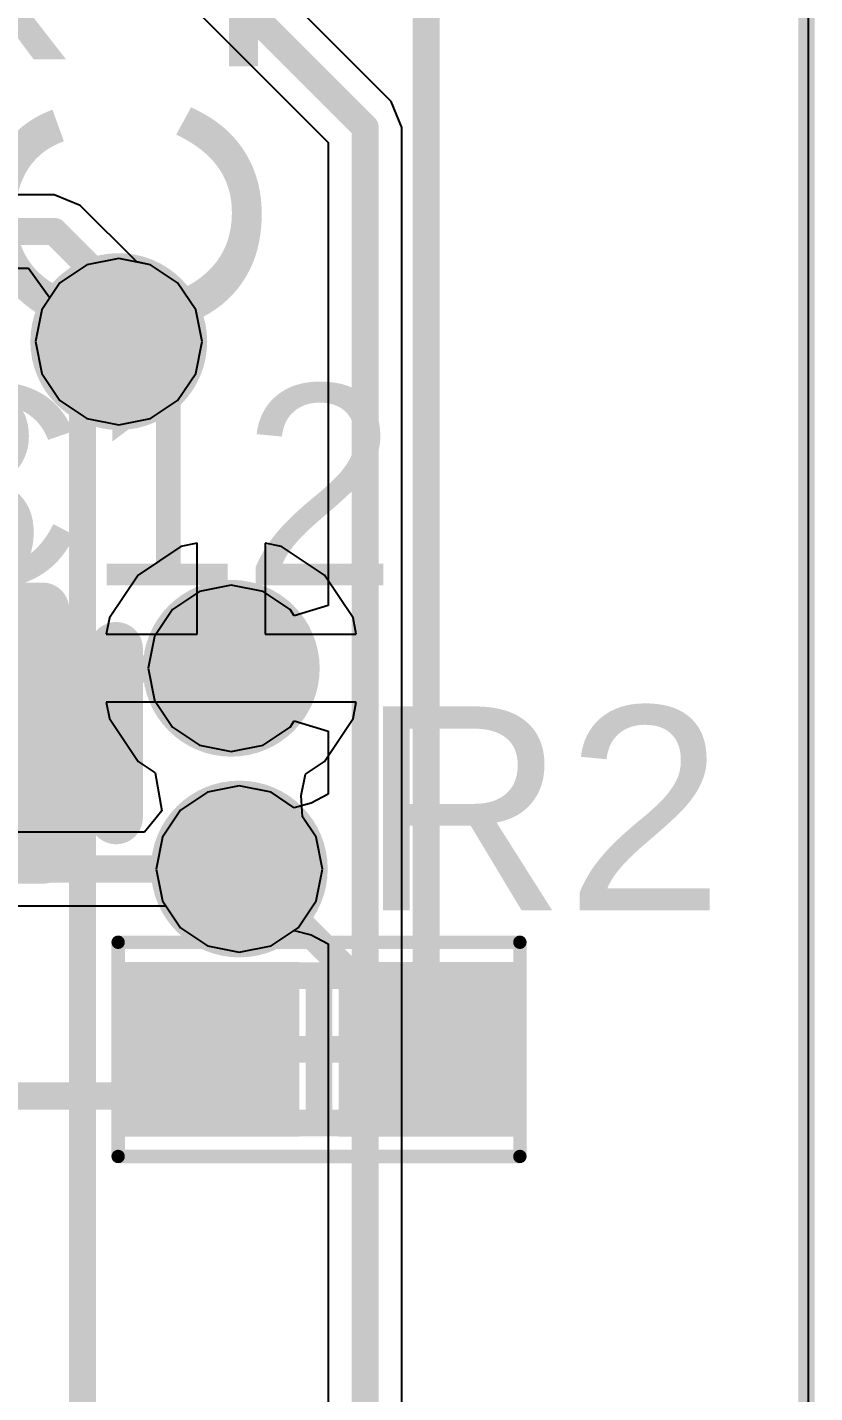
# Model space of a CAD drawing. Header units: millimetres. Extents: x 3.1 to 4.26, y 1.5 to 2.82.
# Drawn here: x 4.0913 to 4.207, y 2.0269 to 2.2277 of the extents above; entities that cross this region are included whole.
import ezdxf

# ---------------------------------------------------------------- set-up
doc = ezdxf.new("R2010")
doc.units = ezdxf.units.MM
doc.header["$MEASUREMENT"] = 0
for name, color, linetype in [('BottomLayer', 5, 'Continuous'), ('BottomSolder', 6, 'Continuous'), ('Mechanical10', 56, 'Continuous'), ('Mechanical13', 56, 'Continuous'), ('Mechanical15', 56, 'Continuous'), ('Mechanical18', 56, 'Continuous'), ('Mechanical2', 216, 'Continuous'), ('Mechanical4', 56, 'Continuous'), ('Mechanical6', 56, 'Continuous'), ('Mechanical8', 56, 'Continuous'), ('MidLayer1', 16, 'Continuous'), ('MidLayer2', 76, 'Continuous'), ('TopLayer', 1, 'Continuous'), ('TopOverlay', 2, 'Continuous'), ('TopPaste', 8, 'Continuous'), ('TopSolder', 216, 'Continuous'), ('ViaHoleLayer', 16, 'Continuous')]:
    doc.layers.add(name, color=color, linetype=linetype)
doc.styles.add('Arial', font='arial.ttf', dxfattribs={"height": 0.2})

# ---------------------------------------------------------------- blocks, each defined once
blk = doc.blocks.new('RESC1005X40X25LL05T05_6')
at = {"layer": 'TopLayer'}
for points in [[(-0.02461, -0.00886), (-0.02461, 0.00886), (-0.00689, 0.00886), (-0.00689, -0.00886)], [(0.00689, -0.00886), (0.00689, 0.00886), (0.02461, 0.00886), (0.02461, -0.00886)]]:
    blk.add_hatch(color=1, dxfattribs=at).paths.add_polyline_path(points)
at = {"layer": 'TopPaste'}
for points in [[(-0.02461, -0.00886), (-0.02461, 0.00886), (-0.00689, 0.00886), (-0.00689, -0.00886)], [(0.00689, -0.00886), (0.00689, 0.00886), (0.02461, 0.00886), (0.02461, -0.00886)]]:
    blk.add_hatch(color=8, dxfattribs=at).paths.add_polyline_path(points)
at = {"layer": 'TopSolder'}
for points in [[(-0.02861, -0.01286), (-0.02861, 0.01286), (-0.00289, 0.01286), (-0.00289, -0.01286)], [(0.00289, -0.01286), (0.00289, 0.01286), (0.02861, 0.01286), (0.02861, -0.01286)]]:
    blk.add_hatch(color=216, dxfattribs=at).paths.add_polyline_path(points)
at = {"layer": 'Mechanical13', "const_width": 0.00394}
for points in [[(-0.02067, 0.01083), (0.02067, 0.01083)], [(-0.02067, -0.01083), (-0.02067, 0.01083)], [(0.02067, -0.01083), (0.02067, 0.01083)], [(-0.02067, -0.01083), (0.02067, -0.01083)]]:
    blk.add_lwpolyline(points, dxfattribs=at)
at = {"layer": 'Mechanical13', "const_width": 0.00197}
for points in [[(-0.02165, 0.01083, 1), (-0.01969, 0.01083, 1)], [(-0.02165, 0.01083, 1), (-0.01969, 0.01083, 1)], [(0.01969, 0.01083, 1), (0.02165, 0.01083, 1)], [(0.01969, 0.01083, 1), (0.02165, 0.01083, 1)], [(-0.02165, -0.01083, 1), (-0.01969, -0.01083, 1)], [(-0.02165, -0.01083, 1), (-0.01969, -0.01083, 1)], [(0.01969, -0.01083, 1), (0.02165, -0.01083, 1)], [(0.01969, -0.01083, 1), (0.02165, -0.01083, 1)]]:
    blk.add_lwpolyline(points, format="xyb", close=True, dxfattribs=at)
at = {"layer": 'Mechanical15'}
for points, const_width in [([(-0.02953, 0.01575), (0.02953, 0.01575)], 0.00197), ([(-0.02953, -0.01575), (-0.02953, 0.01575)], 0.00197), ([(0.02953, -0.01575), (0.02953, 0.01575)], 0.00197), ([(0, -0.01083), (0, 0.01083)], 0.00394), ([(-0.01083, 0), (0.01083, 0)], 0.00394), ([(-0.02953, -0.01575), (0.02953, -0.01575)], 0.00197)]:
    blk.add_lwpolyline(points, dxfattribs=dict(at, const_width=const_width))
for points, const_width in [([(-0.03002, 0.01575, 1), (-0.02904, 0.01575, 1)], 0.000984), ([(-0.03002, 0.01575, 1), (-0.02904, 0.01575, 1)], 0.000984), ([(0.02904, 0.01575, 1), (0.03002, 0.01575, 1)], 0.000984), ([(0.02904, 0.01575, 1), (0.03002, 0.01575, 1)], 0.000984), ([(-0.00098, 0.01083, 1), (0.00098, 0.01083, 1)], 0.00197), ([(-0.01181, 0, 1), (-0.00984, 0, 1)], 0.00197), ([(0.00984, 0, 1), (0.01181, 0, 1)], 0.00197), ([(-0.00098, -0.01083, 1), (0.00098, -0.01083, 1)], 0.00197), ([(-0.03002, -0.01575, 1), (-0.02904, -0.01575, 1)], 0.000984), ([(-0.03002, -0.01575, 1), (-0.02904, -0.01575, 1)], 0.000984), ([(0.02904, -0.01575, 1), (0.03002, -0.01575, 1)], 0.000984), ([(0.02904, -0.01575, 1), (0.03002, -0.01575, 1)], 0.000984)]:
    blk.add_lwpolyline(points, format="xyb", close=True, dxfattribs=dict(at, const_width=const_width))
blk = doc.blocks.new('FP_GRM033_0_03_MFG_20')
at = {"layer": 'TopLayer'}
for points in [[(-0.01427, 0.00591), (-0.00443, 0.00591), (-0.00443, -0.00591), (-0.01427, -0.00591)], [(0.00443, 0.00591), (0.01427, 0.00591), (0.01427, -0.00591), (0.00443, -0.00591)]]:
    blk.add_hatch(color=1, dxfattribs=at).paths.add_polyline_path(points)
at = {"layer": 'TopPaste'}
for points in [[(-0.01427, 0.00591), (-0.00443, 0.00591), (-0.00443, -0.00591), (-0.01427, -0.00591)], [(0.00443, 0.00591), (0.01427, 0.00591), (0.01427, -0.00591), (0.00443, -0.00591)]]:
    blk.add_hatch(color=8, dxfattribs=at).paths.add_polyline_path(points)
at = {"layer": 'TopSolder'}
for points in [[(-0.01427, 0.00591), (-0.00443, 0.00591), (-0.00443, -0.00591), (-0.01427, -0.00591)], [(0.00443, 0.00591), (0.01427, 0.00591), (0.01427, -0.00591), (0.00443, -0.00591)]]:
    blk.add_hatch(color=216, dxfattribs=at).paths.add_polyline_path(points)
at = {"layer": 'Mechanical2', "const_width": 0.00787}
for points in [[(-0.0124, 0.0065), (0.0124, 0.0065)], [(-0.0124, 0.0065), (-0.0124, -0.0065)], [(0.0124, 0.0065), (0.0124, -0.0065)], [(-0.0124, -0.0065), (0.0124, -0.0065)]]:
    blk.add_lwpolyline(points, dxfattribs=at)
at = {"layer": 'Mechanical2', "const_width": 0.00394}
for points in [[(-0.01437, 0.0065, 1), (-0.01043, 0.0065, 1)], [(-0.01437, 0.0065, 1), (-0.01043, 0.0065, 1)], [(0.01043, 0.0065, 1), (0.01437, 0.0065, 1)], [(0.01043, 0.0065, 1), (0.01437, 0.0065, 1)], [(-0.01437, -0.0065, 1), (-0.01043, -0.0065, 1)], [(-0.01437, -0.0065, 1), (-0.01043, -0.0065, 1)], [(0.01043, -0.0065, 1), (0.01437, -0.0065, 1)], [(0.01043, -0.0065, 1), (0.01437, -0.0065, 1)]]:
    blk.add_lwpolyline(points, format="xyb", close=True, dxfattribs=at)
at = {"layer": 'Mechanical4', "const_width": 0.00787}
for points in [[(-0.01821, 0.01043), (0.01821, 0.01043)], [(-0.01821, 0.01043), (-0.01821, -0.01043)], [(0.01821, 0.01043), (0.01821, -0.01043)], [(-0.01821, -0.01043), (0.01821, -0.01043)]]:
    blk.add_lwpolyline(points, dxfattribs=at)
at = {"layer": 'Mechanical4', "const_width": 0.00394}
for points in [[(-0.02018, 0.01043, 1), (-0.01624, 0.01043, 1)], [(-0.02018, 0.01043, 1), (-0.01624, 0.01043, 1)], [(0.01624, 0.01043, 1), (0.02018, 0.01043, 1)], [(0.01624, 0.01043, 1), (0.02018, 0.01043, 1)], [(-0.02018, -0.01043, 1), (-0.01624, -0.01043, 1)], [(-0.02018, -0.01043, 1), (-0.01624, -0.01043, 1)], [(0.01624, -0.01043, 1), (0.02018, -0.01043, 1)], [(0.01624, -0.01043, 1), (0.02018, -0.01043, 1)]]:
    blk.add_lwpolyline(points, format="xyb", close=True, dxfattribs=at)
at = {"layer": 'Mechanical6', "const_width": 0.00787}
for points in [[(-0.01821, 0.01043), (0.01821, 0.01043)], [(-0.01821, 0.01043), (-0.01821, -0.01043)], [(0.01821, 0.01043), (0.01821, -0.01043)], [(-0.01821, -0.01043), (0.01821, -0.01043)]]:
    blk.add_lwpolyline(points, dxfattribs=at)
at = {"layer": 'Mechanical6', "const_width": 0.00394}
for points in [[(-0.02018, 0.01043, 1), (-0.01624, 0.01043, 1)], [(-0.02018, 0.01043, 1), (-0.01624, 0.01043, 1)], [(0.01624, 0.01043, 1), (0.02018, 0.01043, 1)], [(0.01624, 0.01043, 1), (0.02018, 0.01043, 1)], [(-0.02018, -0.01043, 1), (-0.01624, -0.01043, 1)], [(-0.02018, -0.01043, 1), (-0.01624, -0.01043, 1)], [(0.01624, -0.01043, 1), (0.02018, -0.01043, 1)], [(0.01624, -0.01043, 1), (0.02018, -0.01043, 1)]]:
    blk.add_lwpolyline(points, format="xyb", close=True, dxfattribs=at)
at = {"layer": 'Mechanical8', "const_width": 0.00394}
for points in [[(0, 0.01969), (0, -0.01969)], [(-0.01969, 0), (0.01969, 0)]]:
    blk.add_lwpolyline(points, dxfattribs=at)
at = {"layer": 'Mechanical8', "const_width": 0.00197}
for points in [[(-0.00098, 0.01969, 1), (0.00098, 0.01969, 1)], [(-0.02067, 0, 1), (-0.0187, 0, 1)], [(0.0187, 0, 1), (0.02067, 0, 1)], [(-0.00098, -0.01969, 1), (0.00098, -0.01969, 1)]]:
    blk.add_lwpolyline(points, format="xyb", close=True, dxfattribs=at)
at = {"layer": 'TopOverlay', "const_width": 0.00787}
for points in [[(-0.0124, 0.02126), (0.0124, 0.02126)], [(-0.0124, -0.02126), (0.0124, -0.02126)]]:
    blk.add_lwpolyline(points, dxfattribs=at)
at = {"layer": 'TopOverlay', "const_width": 0.00394}
for points in [[(-0.01437, 0.02126, 1), (-0.01043, 0.02126, 1)], [(0.01043, 0.02126, 1), (0.01437, 0.02126, 1)], [(-0.01437, -0.02126, 1), (-0.01043, -0.02126, 1)], [(0.01043, -0.02126, 1), (0.01437, -0.02126, 1)]]:
    blk.add_lwpolyline(points, format="xyb", close=True, dxfattribs=at)
at = {"layer": 'Mechanical6'}
blk.add_text('C12', height=0.03937, dxfattribs=at).set_placement((0.056, -0.04211))

msp = doc.modelspace()

# ---------------------------------------------------------------- hatches: boundary and pattern name
at = {"layer": 'BottomLayer'}
h = msp.add_hatch(color=5, dxfattribs=at)
edge = h.paths.add_edge_path()
edge.add_arc((4.10472, 2.1815), 0.009, 0, 360)
h = msp.add_hatch(color=5, dxfattribs=at)
edge = h.paths.add_edge_path()
edge.add_arc((4.12126, 2.13346), 0.009, 0, 360)
h = msp.add_hatch(color=5, dxfattribs=at)
edge = h.paths.add_edge_path()
edge.add_arc((4.12244, 2.10394), 0.009, 0, 360)
at = {"layer": 'BottomSolder'}
h = msp.add_hatch(color=6, dxfattribs=at)
edge = h.paths.add_edge_path()
edge.add_arc((4.10472, 2.1815), 0.013, 0, 360)
h = msp.add_hatch(color=6, dxfattribs=at)
edge = h.paths.add_edge_path()
edge.add_arc((4.12126, 2.13346), 0.013, 0, 360)
h = msp.add_hatch(color=6, dxfattribs=at)
edge = h.paths.add_edge_path()
edge.add_arc((4.12244, 2.10394), 0.013, 0, 360)
at = {"layer": 'MidLayer1'}
h = msp.add_hatch(color=16, dxfattribs=at)
edge = h.paths.add_edge_path()
edge.add_arc((4.10472, 2.1815), 0.009, 0, 360)
h = msp.add_hatch(color=16, dxfattribs=at)
edge = h.paths.add_edge_path()
edge.add_arc((4.12126, 2.13346), 0.009, 0, 360)
h = msp.add_hatch(color=16, dxfattribs=at)
edge = h.paths.add_edge_path()
edge.add_arc((4.12244, 2.10394), 0.009, 0, 360)
at = {"layer": 'MidLayer2'}
h = msp.add_hatch(color=76, dxfattribs=at)
edge = h.paths.add_edge_path()
edge.add_arc((4.10472, 2.1815), 0.009, 0, 360)
h = msp.add_hatch(color=76, dxfattribs=at)
edge = h.paths.add_edge_path()
edge.add_arc((4.12126, 2.13346), 0.009, 0, 360)
h = msp.add_hatch(color=76, dxfattribs=at)
edge = h.paths.add_edge_path()
edge.add_arc((4.12244, 2.10394), 0.009, 0, 360)
at = {"layer": 'TopLayer'}
h = msp.add_hatch(color=1, dxfattribs=at)
edge = h.paths.add_edge_path()
edge.add_arc((4.10472, 2.1815), 0.009, 0, 360)
h = msp.add_hatch(color=1, dxfattribs=at)
edge = h.paths.add_edge_path()
edge.add_arc((4.12126, 2.13346), 0.009, 0, 360)
h = msp.add_hatch(color=1, dxfattribs=at)
edge = h.paths.add_edge_path()
edge.add_arc((4.12244, 2.10394), 0.009, 0, 360)
at = {"layer": 'TopSolder'}
h = msp.add_hatch(color=216, dxfattribs=at)
edge = h.paths.add_edge_path()
edge.add_arc((4.10472, 2.1815), 0.013, 0, 360)
h = msp.add_hatch(color=216, dxfattribs=at)
edge = h.paths.add_edge_path()
edge.add_arc((4.12126, 2.13346), 0.013, 0, 360)
h = msp.add_hatch(color=216, dxfattribs=at)
edge = h.paths.add_edge_path()
edge.add_arc((4.12244, 2.10394), 0.013, 0, 360)
at = {"layer": 'ViaHoleLayer'}
h = msp.add_hatch(color=16, dxfattribs=at)
edge = h.paths.add_edge_path()
edge.add_arc((4.10472, 2.1815), 0.004, 0, 360)
h = msp.add_hatch(color=16, dxfattribs=at)
edge = h.paths.add_edge_path()
edge.add_arc((4.12126, 2.13346), 0.004, 0, 360)
h = msp.add_hatch(color=16, dxfattribs=at)
edge = h.paths.add_edge_path()
edge.add_arc((4.12244, 2.10394), 0.004, 0, 360)

# ---------------------------------------------------------------- linework, layer by layer
at = {"layer": 'BottomLayer', "const_width": 0.004}
for points in [[(4.10472, 2.17771), (4.10472, 2.1815)], [(4.09939, 2.17237), (4.10472, 2.17771)], [(4.09939, 1.85039), (4.09939, 2.17237)]]:
    msp.add_lwpolyline(points, dxfattribs=at)
at = {"layer": 'BottomLayer', "const_width": 0.002}
for points in [[(4.10372, 2.1815, 1), (4.10572, 2.1815, 1)], [(4.10372, 2.17771, 1), (4.10572, 2.17771, 1)], [(4.10372, 2.17771, 1), (4.10572, 2.17771, 1)], [(4.09839, 2.17237, 1), (4.10039, 2.17237, 1)], [(4.09839, 2.17237, 1), (4.10039, 2.17237, 1)]]:
    msp.add_lwpolyline(points, format="xyb", close=True, dxfattribs=at)
at = {"layer": 'Mechanical10', "const_width": 0.00197}
msp.add_lwpolyline([(4.20605, 1.81109), (4.20605, 2.45676)], dxfattribs=at)
at = {"layer": 'Mechanical18', "const_width": 0.00197}
msp.add_lwpolyline([(4.20559, 1.81106), (4.20559, 2.45673)], dxfattribs=at)
at = {"layer": 'MidLayer1'}
for p, q in [((4.20605, 2.45676), (4.20605, 1.81109)), ((4.09524, 2.20309), (4.04815, 2.20309)), ((4.09906, 2.2015), (4.09524, 2.20309)), ((4.09524, 2.20309), (4.09524, 2.20309)), ((4.10736, 2.19321), (4.09906, 2.2015)), ((4.10941, 2.1928), (4.10736, 2.19321)), ((4.11338, 2.19015), (4.10941, 2.1928)), ((4.04954, 2.19227), (4.09147, 2.19227)), ((4.09147, 2.19227), (4.09459, 2.18793)), ((4.11603, 2.18618), (4.11338, 2.19015)), ((4.09459, 2.18793), (4.09342, 2.18618)), ((4.09342, 2.18618), (4.09249, 2.1815)), ((4.11696, 2.1815), (4.11603, 2.18618)), ((4.09249, 2.1815), (4.09342, 2.17681)), ((4.11603, 2.17681), (4.11696, 2.1815)), ((4.09342, 2.17681), (4.09607, 2.17284)), ((4.11338, 2.17284), (4.11603, 2.17681)), ((4.09607, 2.17284), (4.10004, 2.17019)), ((4.10941, 2.17019), (4.11338, 2.17284)), ((4.10004, 2.17019), (4.10472, 2.16926)), ((4.10472, 2.16926), (4.10941, 2.17019)), ((4.11385, 2.15136), (4.10756, 2.14716)), ((4.11626, 2.15184), (4.11385, 2.15136)), ((4.11626, 2.13846), (4.11626, 2.15184)), ((4.12867, 2.15136), (4.12626, 2.15184)), ((4.12626, 2.15184), (4.12626, 2.13846)), ((4.13496, 2.14716), (4.12867, 2.15136)), ((4.10756, 2.14716), (4.10336, 2.14088)), ((4.13916, 2.14088), (4.13496, 2.14716)), ((4.10336, 2.14088), (4.10288, 2.13846)), ((4.13964, 2.13846), (4.13916, 2.14088)), ((4.10288, 2.13846), (4.11626, 2.13846)), ((4.12626, 2.13846), (4.13964, 2.13846)), ((4.13964, 2.12846), (4.10288, 2.12846)), ((4.10288, 2.12846), (4.10336, 2.12605)), ((4.13916, 2.12605), (4.13964, 2.12846)), ((4.10336, 2.12605), (4.10756, 2.11977)), ((4.13496, 2.11977), (4.13916, 2.12605)), ((4.10756, 2.11977), (4.11006, 2.11809)), ((4.13215, 2.11789), (4.13496, 2.11977)), ((4.11006, 2.11809), (4.11105, 2.11249)), ((4.13152, 2.11474), (4.13215, 2.11789)), ((4.13175, 2.11161), (4.13152, 2.11474)), ((4.11105, 2.11249), (4.10852, 2.10935)), ((4.13374, 2.10862), (4.13175, 2.11161)), ((4.10852, 2.10935), (4.04606, 2.10935)), ((4.13468, 2.10394), (4.13374, 2.10862)), ((4.13374, 2.09925), (4.13468, 2.10394)), ((4.08296, 2.09852), (4.11162, 2.09852)), ((4.11162, 2.09852), (4.11379, 2.09529)), ((4.13109, 2.09529), (4.13374, 2.09925)), ((4.11379, 2.09529), (4.11776, 2.09263)), ((4.12712, 2.09263), (4.13109, 2.09529)), ((4.11776, 2.09263), (4.12244, 2.0917)), ((4.12244, 2.0917), (4.12712, 2.09263))]:
    msp.add_line(p, q, dxfattribs=at)
at = {"layer": 'MidLayer1', "const_width": 0.004}
for points in [[(3.89559, 2.19768), (4.09524, 2.19768)], [(4.09524, 2.19768), (4.10433, 2.18858)], [(4.10433, 2.18189), (4.10433, 2.18858)], [(4.10433, 2.18189), (4.10472, 2.1815)], [(4.04606, 2.10394), (4.12244, 2.10394)]]:
    msp.add_lwpolyline(points, dxfattribs=at)
at = {"layer": 'MidLayer1', "const_width": 0.002}
for points in [[(4.09424, 2.19768, 1), (4.09624, 2.19768, 1)], [(4.09424, 2.19768, 1), (4.09624, 2.19768, 1)], [(4.10333, 2.18858, 1), (4.10533, 2.18858, 1)], [(4.10333, 2.18858, 1), (4.10533, 2.18858, 1)], [(4.10333, 2.18189, 1), (4.10533, 2.18189, 1)], [(4.10333, 2.18189, 1), (4.10533, 2.18189, 1)], [(4.10372, 2.1815, 1), (4.10572, 2.1815, 1)], [(4.12144, 2.10394, 1), (4.12344, 2.10394, 1)]]:
    msp.add_lwpolyline(points, format="xyb", close=True, dxfattribs=at)
at = {"layer": 'MidLayer2'}
for p, q in [((4.20605, 2.45676), (4.20605, 1.81109)), ((4.14477, 2.21682), (4.08746, 2.27413)), ((4.07981, 2.26648), (4.13553, 2.21075)), ((4.14636, 2.21299), (4.14477, 2.21682)), ((4.14477, 2.21682), (4.14477, 2.21682)), ((4.14636, 1.8868), (4.14636, 2.21299)), ((4.14636, 2.21299), (4.14636, 2.21299)), ((4.13553, 2.21075), (4.13553, 2.1427)), ((4.10004, 2.1928), (4.09607, 2.19015)), ((4.10472, 2.19373), (4.10004, 2.1928)), ((4.10941, 2.1928), (4.10472, 2.19373)), ((4.11338, 2.19015), (4.10941, 2.1928)), ((4.09607, 2.19015), (4.09342, 2.18618)), ((4.11603, 2.18618), (4.11338, 2.19015)), ((4.09342, 2.18618), (4.09249, 2.1815)), ((4.11696, 2.1815), (4.11603, 2.18618)), ((4.09249, 2.1815), (4.09342, 2.17681)), ((4.11603, 2.17681), (4.11696, 2.1815)), ((4.09342, 2.17681), (4.09607, 2.17284)), ((4.11338, 2.17284), (4.11603, 2.17681)), ((4.09607, 2.17284), (4.10004, 2.17019)), ((4.10941, 2.17019), (4.11338, 2.17284)), ((4.10004, 2.17019), (4.10472, 2.16926)), ((4.10472, 2.16926), (4.10941, 2.17019)), ((4.11658, 2.14477), (4.11261, 2.14212)), ((4.12126, 2.1457), (4.11658, 2.14477)), ((4.12594, 2.14477), (4.12126, 2.1457)), ((4.12991, 2.14212), (4.12594, 2.14477)), ((4.13553, 2.1427), (4.13053, 2.14119)), ((4.11261, 2.14212), (4.10996, 2.13815)), ((4.13053, 2.14119), (4.12991, 2.14212)), ((4.10996, 2.13815), (4.10902, 2.13346)), ((4.10902, 2.13346), (4.10996, 2.12878)), ((4.10996, 2.12878), (4.11261, 2.12481)), ((4.11261, 2.12481), (4.11658, 2.12216)), ((4.12594, 2.12216), (4.12991, 2.12481)), ((4.12991, 2.12481), (4.13053, 2.12574)), ((4.13053, 2.12574), (4.13553, 2.12423)), ((4.13553, 2.12423), (4.13553, 2.11494)), ((4.11658, 2.12216), (4.12126, 2.12123)), ((4.12126, 2.12123), (4.12594, 2.12216)), ((4.11776, 2.11524), (4.11379, 2.11259)), ((4.12244, 2.11617), (4.11776, 2.11524)), ((4.12712, 2.11524), (4.12244, 2.11617)), ((4.13053, 2.11296), (4.12712, 2.11524)), ((4.13553, 2.11494), (4.13301, 2.1136)), ((4.11379, 2.11259), (4.11114, 2.10862)), ((4.13301, 2.1136), (4.13053, 2.11296)), ((4.11114, 2.10862), (4.11021, 2.10394)), ((4.11021, 2.10394), (4.11114, 2.09925)), ((4.11114, 2.09925), (4.11379, 2.09529)), ((4.11379, 2.09529), (4.11776, 2.09263)), ((4.12712, 2.09263), (4.13053, 2.09491)), ((4.13053, 2.09491), (4.13301, 2.09427)), ((4.13301, 2.09427), (4.13553, 2.09293)), ((4.11776, 2.09263), (4.12244, 2.0917)), ((4.12244, 2.0917), (4.12712, 2.09263)), ((4.13553, 2.09293), (4.13553, 1.8868))]:
    msp.add_line(p, q, dxfattribs=at)
at = {"layer": 'MidLayer2', "const_width": 0.004}
for points in [[(4.07598, 2.27795), (4.14094, 2.21299)], [(4.14094, 1.87598), (4.14094, 2.21299)]]:
    msp.add_lwpolyline(points, dxfattribs=at)
at = {"layer": 'MidLayer2', "const_width": 0.002}
msp.add_lwpolyline([(4.13994, 2.21299, 1), (4.14194, 2.21299, 1)], format="xyb", close=True, dxfattribs=at)
msp.add_lwpolyline([(4.13994, 2.21299, 1), (4.14194, 2.21299, 1)], format="xyb", close=True, dxfattribs=at)
at = {"layer": 'TopLayer', "const_width": 0.004}
for points in [[(4.14991, 2.07742), (4.14991, 2.26545)], [(4.08315, 2.13335), (4.12114, 2.13335)], [(4.12114, 2.13335), (4.12126, 2.13346)], [(4.12244, 2.10394), (4.12339, 2.10394)], [(4.12339, 2.10394), (4.14991, 2.07742)], [(4.11155, 2.07057), (4.11841, 2.07742)], [(4.08356, 2.07057), (4.11155, 2.07057)]]:
    msp.add_lwpolyline(points, dxfattribs=at)
at = {"layer": 'TopLayer', "const_width": 0.002}
for points in [[(4.12014, 2.13335, 1), (4.12214, 2.13335, 1)], [(4.12014, 2.13335, 1), (4.12214, 2.13335, 1)], [(4.12026, 2.13346, 1), (4.12226, 2.13346, 1)], [(4.12144, 2.10394, 1), (4.12344, 2.10394, 1)], [(4.12239, 2.10394, 1), (4.12439, 2.10394, 1)], [(4.12239, 2.10394, 1), (4.12439, 2.10394, 1)], [(4.11741, 2.07742, 1), (4.11941, 2.07742, 1)], [(4.14891, 2.07742, 1), (4.15091, 2.07742, 1)], [(4.14891, 2.07742, 1), (4.15091, 2.07742, 1)], [(4.11055, 2.07057, 1), (4.11255, 2.07057, 1)], [(4.11055, 2.07057, 1), (4.11255, 2.07057, 1)]]:
    msp.add_lwpolyline(points, format="xyb", close=True, dxfattribs=at)

# ---------------------------------------------------------------- block references
at = {"rotation": 90}
msp.add_blockref('FP_GRM033_0_03_MFG_20', (4.08307, 2.12392), dxfattribs=at)
msp.add_blockref('RESC1005X40X25LL05T05_6', (4.13416, 2.07742))

# ---------------------------------------------------------------- texts
at = {"layer": 'TopOverlay', "style": 'Arial'}
for s, height, p in [('C18', 0.029528, (4.01834, 2.14525)), ('C12', 0.029528, (4.07003, 2.14565)), ('R2', 0.03, (4.14013, 2.09785))]:
    msp.add_text(s, height=height, dxfattribs=at).set_placement(p)

doc.saveas('drawing.dxf')
